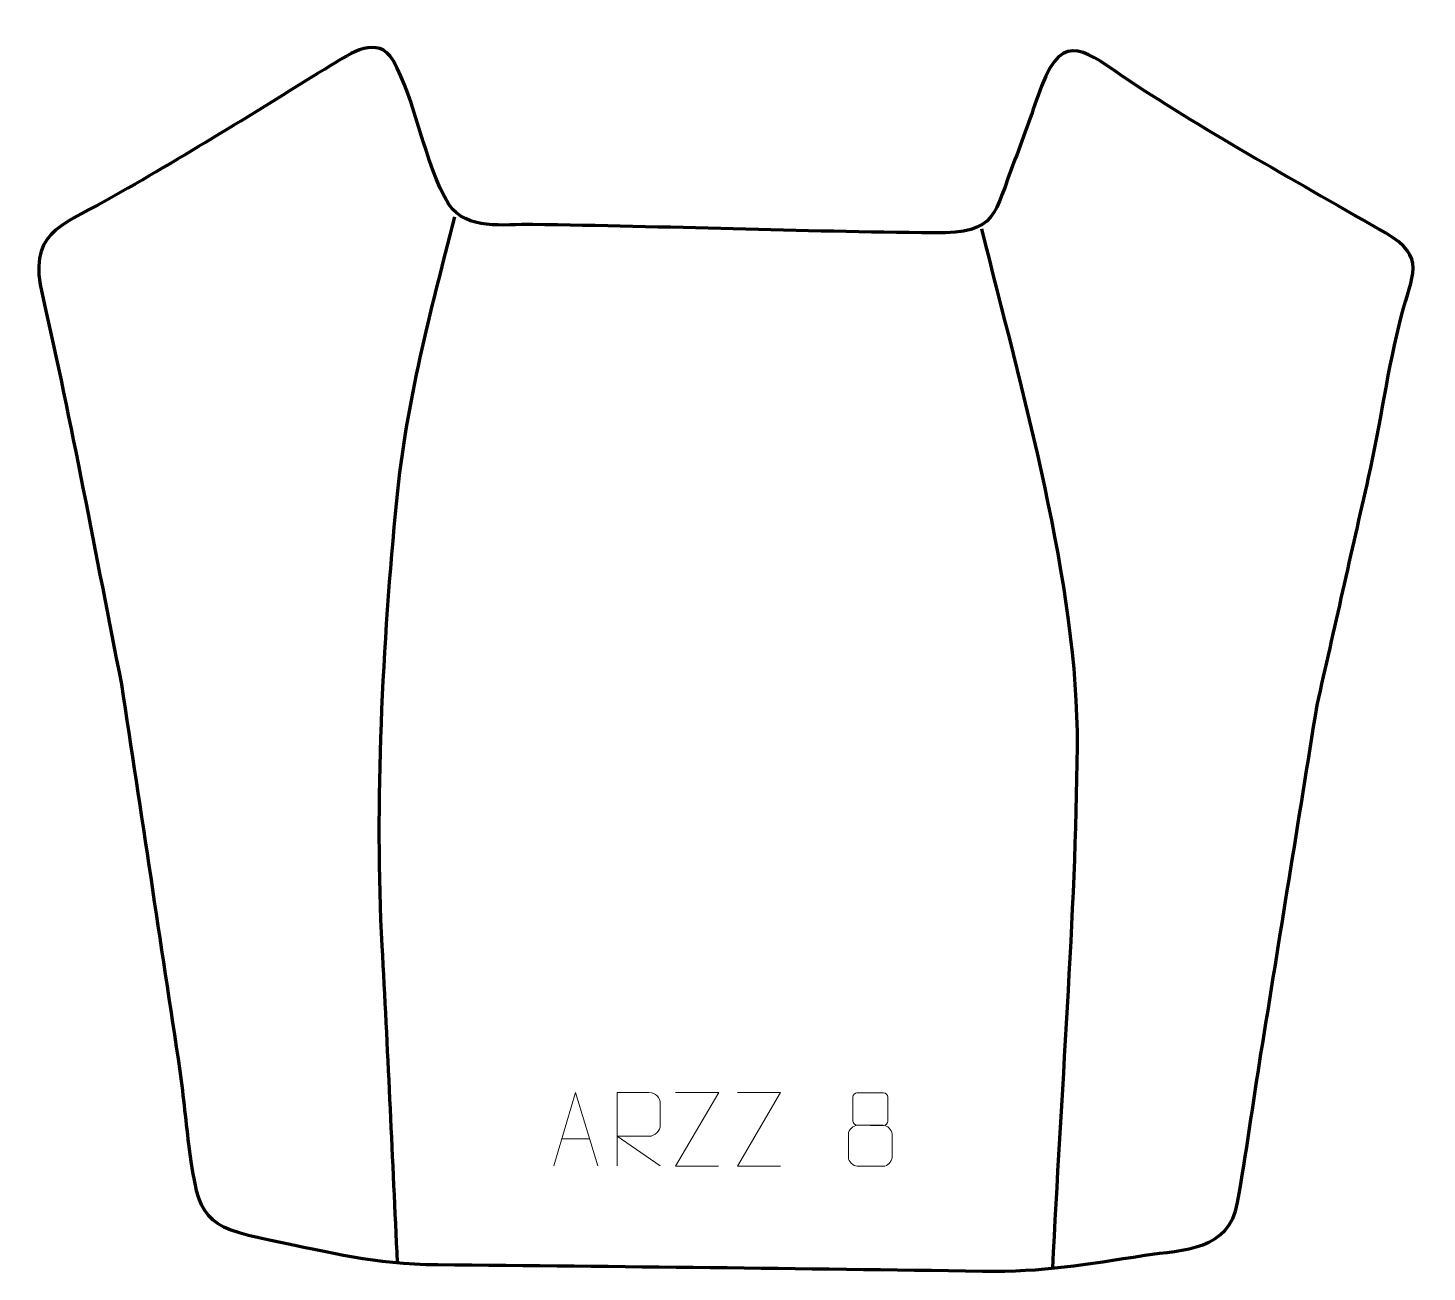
# Model space of a CAD drawing. Header units: millimetres. Extents: x -460 to 16, y 152 to 575.
import ezdxf

# ---------------------------------------------------------------- set-up
doc = ezdxf.new("R2010")
doc.units = ezdxf.units.MM
doc.header["$MEASUREMENT"] = 0
doc.layers.add('layer 2', color=7, linetype='Continuous')
doc.layers.add('layer 3', color=7, linetype='Continuous')

msp = doc.modelspace()

# ---------------------------------------------------------------- linework, layer by layer
at = {"layer": 'layer 2', "color": 140, "lineweight": 158}
for points, knots in [([(-314.7222, 510.4714), (-323.2676, 476.8683), (-330.9763, 448.7814), (-334.4507, 413.9017), (-334.4507, 413.9017), (-339.1968, 366.2553), (-342.0104, 309.956), (-339.3955, 262.5212), (-339.3955, 262.5212), (-337.4826, 227.8208), (-336.0015, 193.0415), (-334.3723, 158.3212), (-334.3723, 158.3212), (-334.3723, 158.3212), (-334.208, 154.8202), (-334.208, 154.8202)], [0, 0, 0, 0, 0.2, 0.2, 0.2, 0.2, 0.4, 0.4, 0.4, 0.4, 0.6, 0.6, 0.6, 0.6, 1, 1, 1, 1]), ([(-135.599, 506.3699), (-122.3916, 452.5192), (-102.6569, 385.2116), (-103.1428, 330.2462), (-103.1428, 330.2462), (-103.653, 272.5336), (-108.8241, 211.0472), (-111.4752, 152.9441)], [0, 0, 0, 0, 0.33333333, 0.33333333, 0.33333333, 0.33333333, 1, 1, 1, 1])]:
    msp.add_open_spline(points, degree=3, knots=knots, dxfattribs=at)
at = {"layer": 'layer 3', "color": 242, "lineweight": 158}
msp.add_open_spline([(-21.5487, 344.4473), (-27.9138, 304.8969), (-34.279, 265.3464), (-40.6441, 225.796), (-40.6441, 225.796), (-43.3278, 209.0986), (-45.6754, 191.815), (-48.5825, 175.2497), (-48.5825, 175.2497), (-51.4507, 158.9064), (-66.867, 159.3407), (-80.1495, 157.3368), (-80.1495, 157.3368), (-100.646, 154.2446), (-114.1154, 151.6517), (-135.2716, 151.9787), (-135.2716, 151.9787), (-196.9912, 152.9327), (-258.6624, 153.5844), (-320.384, 154.1711), (-320.384, 154.1711), (-342.701, 154.3832), (-355.8233, 158.1813), (-377.1463, 162.4903), (-377.1463, 162.4903), (-399.9968, 167.1079), (-401.7987, 170.173), (-404.8811, 193.4112), (-404.8811, 193.4112), (-406.0575, 202.2804), (-406.7974, 211.173), (-408.0531, 220.0422), (-408.0531, 220.0422), (-414.6687, 263.8723), (-421.2812, 307.7029), (-427.8953, 351.5332), (-427.8953, 351.5332), (-436.7134, 395.5913), (-444.7176, 439.8663), (-454.7905, 483.6546), (-454.7905, 483.6546), (-459.6729, 504.8789), (-449.6134, 506.7621), (-432.9162, 516.1078), (-432.9162, 516.1078), (-407.2234, 530.4884), (-381.6874, 546.5519), (-356.586, 562.0468), (-356.586, 562.0468), (-350.0041, 566.1097), (-340.7456, 572.4242), (-335.594, 563.6022), (-335.594, 563.6022), (-327.9225, 550.4648), (-324.9919, 528.459), (-316.6394, 514.6333), (-316.6394, 514.6333), (-310.5941, 505.7283), (-297.9181, 507.9608), (-288.2577, 507.8306), (-288.2577, 507.8306), (-242.7352, 507.2168), (-197.2191, 505.4209), (-151.6899, 504.9687), (-151.6899, 504.9687), (-129.9424, 504.7526), (-131.5335, 511.293), (-124.263, 529.8973), (-124.263, 529.8973), (-120.9894, 538.31), (-118.3106, 546.5372), (-115.1919, 554.8578), (-115.1919, 554.8578), (-107.766, 574.6696), (-99.5449, 566.1473), (-85.8929, 557.0591), (-85.8929, 557.0591), (-58.7291, 538.976), (-26.6009, 521.2796), (1.8991, 504.8424), (1.8991, 504.8424), (15.7842, 496.8342), (10.6179, 490.5116), (7.0896, 476.8808), (7.0896, 476.8808), (2.5697, 459.4193), (-0.0595, 439.573), (-4.0617, 421.8566), (-4.0617, 421.8566), (-9.8906, 396.0535), (-15.7197, 370.2504), (-21.5487, 344.4473)], degree=3, knots=[0, 0, 0, 0, 0.04166667, 0.04166667, 0.04166667, 0.04166667, 0.08333333, 0.08333333, 0.08333333, 0.08333333, 0.125, 0.125, 0.125, 0.125, 0.16666667, 0.16666667, 0.16666667, 0.16666667, 0.20833333, 0.20833333, 0.20833333, 0.20833333, 0.25, 0.25, 0.25, 0.25, 0.29166667, 0.29166667, 0.29166667, 0.29166667, 0.33333333, 0.33333333, 0.33333333, 0.33333333, 0.375, 0.375, 0.375, 0.375, 0.41666667, 0.41666667, 0.41666667, 0.41666667, 0.45833333, 0.45833333, 0.45833333, 0.45833333, 0.5, 0.5, 0.5, 0.5, 0.54166667, 0.54166667, 0.54166667, 0.54166667, 0.58333333, 0.58333333, 0.58333333, 0.58333333, 0.625, 0.625, 0.625, 0.625, 0.66666667, 0.66666667, 0.66666667, 0.66666667, 0.70833333, 0.70833333, 0.70833333, 0.70833333, 0.75, 0.75, 0.75, 0.75, 0.79166667, 0.79166667, 0.79166667, 0.79166667, 0.83333333, 0.83333333, 0.83333333, 0.83333333, 0.875, 0.875, 0.875, 0.875, 0.91666667, 0.91666667, 0.91666667, 0.91666667, 1, 1, 1, 1], dxfattribs=at)
at = {"layer": 'layer 3', "color": 250, "lineweight": 9}
for points, knots in [([(-280.987, 187.7106), (-280.987, 187.7106), (-273.616, 212.6641), (-273.616, 212.6641), (-273.616, 212.6641), (-273.616, 212.6641), (-266.0461, 187.7106), (-266.0461, 187.7106)], [0, 0, 0, 0, 0.33333333, 0.33333333, 0.33333333, 0.33333333, 1, 1, 1, 1]), ([(-259.445, 187.707), (-259.445, 187.707), (-259.445, 212.6605), (-259.445, 212.6605), (-259.445, 212.6605), (-255.8502, 212.6605), (-252.2547, 212.6605), (-248.6595, 212.6605), (-248.6595, 212.6605), (-246.3342, 212.6228), (-244.7769, 211.1328), (-244.781, 208.7664), (-244.781, 208.7664), (-244.7814, 206.7309), (-244.7814, 203.6715), (-244.781, 201.6355), (-244.781, 201.6355), (-244.7875, 199.76), (-246.5998, 197.8182), (-248.6093, 197.7991), (-248.6093, 197.7991), (-248.6093, 197.7991), (-259.445, 197.7991), (-259.445, 197.7991), (-259.445, 197.7991), (-259.445, 197.7991), (-244.7903, 187.707), (-244.7903, 187.707)], [0, 0, 0, 0, 0.125, 0.125, 0.125, 0.125, 0.25, 0.25, 0.25, 0.25, 0.375, 0.375, 0.375, 0.375, 0.5, 0.5, 0.5, 0.5, 0.625, 0.625, 0.625, 0.625, 0.75, 0.75, 0.75, 0.75, 1, 1, 1, 1]), ([(-224.961, 187.7033), (-224.961, 187.7033), (-239.58, 187.7033), (-239.58, 187.7033), (-239.58, 187.7033), (-239.58, 187.7033), (-224.9367, 212.6607), (-224.9367, 212.6607), (-224.9367, 212.6607), (-224.9367, 212.6607), (-239.58, 212.6607), (-239.58, 212.6607)], [0, 0, 0, 0, 0.25, 0.25, 0.25, 0.25, 0.5, 0.5, 0.5, 0.5, 1, 1, 1, 1]), ([(-203.961, 187.7033), (-203.961, 187.7033), (-218.58, 187.7033), (-218.58, 187.7033), (-218.58, 187.7033), (-218.58, 187.7033), (-203.9367, 212.6607), (-203.9367, 212.6607), (-203.9367, 212.6607), (-203.9367, 212.6607), (-218.58, 212.6607), (-218.58, 212.6607)], [0, 0, 0, 0, 0.25, 0.25, 0.25, 0.25, 0.5, 0.5, 0.5, 0.5, 1, 1, 1, 1]), ([(-179.4012, 211.1143), (-179.4012, 208.9013), (-179.4012, 205.219), (-179.4012, 203.0057), (-179.4012, 203.0057), (-179.3862, 202.4983), (-178.5788, 201.5669), (-177.8787, 201.5681), (-177.8787, 201.5681), (-174.9088, 201.5683), (-171.9386, 201.4834), (-168.9682, 201.4831), (-168.9682, 201.4831), (-168.1711, 201.4873), (-167.4504, 202.2776), (-167.453, 202.9983), (-167.453, 202.9983), (-167.4533, 205.2143), (-167.4533, 208.899), (-167.453, 211.1143), (-167.453, 211.1143), (-167.4715, 211.8251), (-168.0829, 212.5855), (-168.9168, 212.5781), (-168.9168, 212.5781), (-171.9339, 212.5778), (-174.9508, 212.5778), (-177.9674, 212.5781), (-177.9674, 212.5781), (-178.5938, 212.5857), (-179.4179, 211.8747), (-179.4012, 211.1143)], [0, 0, 0, 0, 0.11111111, 0.11111111, 0.11111111, 0.11111111, 0.22222222, 0.22222222, 0.22222222, 0.22222222, 0.33333333, 0.33333333, 0.33333333, 0.33333333, 0.44444444, 0.44444444, 0.44444444, 0.44444444, 0.55555556, 0.55555556, 0.55555556, 0.55555556, 0.66666667, 0.66666667, 0.66666667, 0.66666667, 0.77777778, 0.77777778, 0.77777778, 0.77777778, 1, 1, 1, 1]), ([(-180.86, 198.5961), (-180.86, 195.4253), (-180.86, 193.7232), (-180.86, 190.5518), (-180.86, 190.5518), (-180.8685, 189.3299), (-179.1706, 187.6372), (-177.918, 187.6287), (-177.918, 187.6287), (-174.9349, 187.629), (-171.9516, 187.629), (-168.9682, 187.6287), (-168.9682, 187.6287), (-167.6449, 187.6404), (-166.0245, 189.262), (-166.0356, 190.5612), (-166.0356, 190.5612), (-166.0359, 193.7294), (-166.0359, 195.4282), (-166.0356, 198.5961), (-166.0356, 198.5961), (-166.1053, 199.9765), (-167.6831, 201.5551), (-168.9885, 201.549), (-168.9885, 201.549), (-171.9651, 201.5487), (-174.9417, 201.5487), (-177.918, 201.549), (-177.918, 201.549), (-178.9975, 201.5554), (-180.8438, 199.9765), (-180.86, 198.5961)], [0, 0, 0, 0, 0.11111111, 0.11111111, 0.11111111, 0.11111111, 0.22222222, 0.22222222, 0.22222222, 0.22222222, 0.33333333, 0.33333333, 0.33333333, 0.33333333, 0.44444444, 0.44444444, 0.44444444, 0.44444444, 0.55555556, 0.55555556, 0.55555556, 0.55555556, 0.66666667, 0.66666667, 0.66666667, 0.66666667, 0.77777778, 0.77777778, 0.77777778, 0.77777778, 1, 1, 1, 1])]:
    msp.add_open_spline(points, degree=3, knots=knots, dxfattribs=at)
msp.add_open_spline([(-278.2644, 196.96), (-278.2644, 196.96), (-268.7687, 196.96), (-268.7687, 196.96)], degree=3, dxfattribs=at)

doc.saveas('drawing.dxf')
